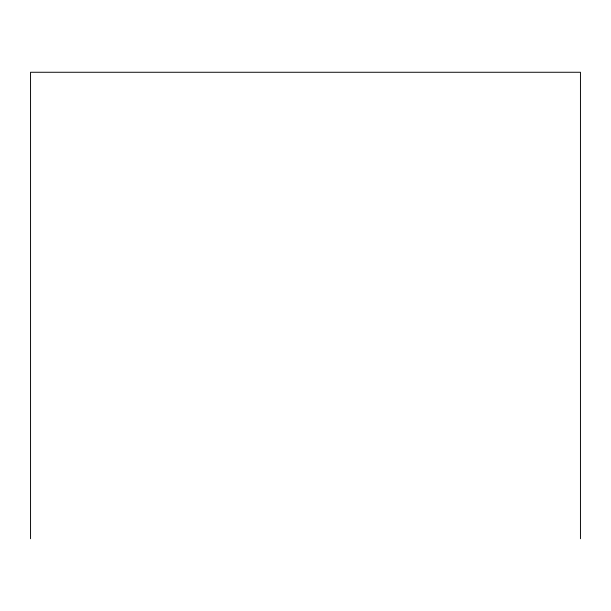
<?xml version="1.0" encoding="UTF-8"?>
<svg xmlns="http://www.w3.org/2000/svg" width="611" height="611" viewBox="0 0 611 611"><rect width="100%" height="100%" fill="white"/><g stroke="black" fill="none" stroke-linecap="round" stroke-linejoin="round"><path stroke-width="0.92" d="M580.45 538.734L580.45 72.266L30.55 72.266L30.55 538.734"/></g></svg>
